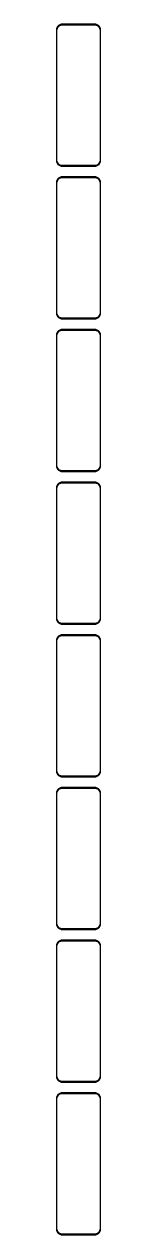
# Model space of a CAD drawing. Header units: metres. Extents: x -19 to 19, y 1875 to 3801.
# Drawn here: x -19 to 19, y 2778 to 3801 of the extents above; entities that cross this region are included whole.
import ezdxf

# ---------------------------------------------------------------- set-up
doc = ezdxf.new("R2010")
doc.units = ezdxf.units.M

msp = doc.modelspace()

# ---------------------------------------------------------------- linework, layer by layer
for p, q in [((-18.7106, 3796.63), (-18.75, 3796)), ((-18.75, 3796), (-18.75, 3686)), ((-18.5929, 3797.24), (-18.7106, 3796.63)), ((-18.3989, 3797.84), (-18.5929, 3797.24)), ((-18.1315, 3798.41), (-18.3989, 3797.84)), ((-18.25, 3795.75), (-18.2125, 3796.35)), ((-18.25, 3686.25), (-18.25, 3795.75)), ((-18.2125, 3796.35), (-18.1008, 3796.93)), ((-17.7951, 3798.94), (-18.1315, 3798.41)), ((-18.1008, 3796.93), (-17.9164, 3797.5)), ((-17.9164, 3797.5), (-17.6624, 3798.04)), ((-17.3948, 3799.42), (-17.7951, 3798.94)), ((-17.6624, 3798.04), (-17.3428, 3798.54)), ((-16.9371, 3799.85), (-17.3948, 3799.42)), ((-17.3428, 3798.54), (-16.9626, 3799)), ((-16.9626, 3799), (-16.5278, 3799.41)), ((-16.4291, 3800.22), (-16.9371, 3799.85)), ((-16.5278, 3799.41), (-16.0452, 3799.76)), ((-15.8789, 3800.52), (-16.4291, 3800.22)), ((-16.0452, 3799.76), (-15.5224, 3800.05)), ((-15.2951, 3800.76), (-15.8789, 3800.52)), ((-15.5224, 3800.05), (-14.9678, 3800.27)), ((-14.6869, 3800.91), (-15.2951, 3800.76)), ((-14.9678, 3800.27), (-14.3901, 3800.42)), ((-14.0639, 3800.99), (-14.6869, 3800.91)), ((-14.3901, 3800.42), (-13.7982, 3800.49)), ((14.0639, 3800.99), (-14.0639, 3800.99)), ((-13.7982, 3800.49), (13.7982, 3800.49)), ((13.7982, 3800.49), (14.3901, 3800.42)), ((14.6869, 3800.91), (14.0639, 3800.99)), ((14.3901, 3800.42), (14.9678, 3800.27)), ((15.2951, 3800.76), (14.6869, 3800.91)), ((14.9678, 3800.27), (15.5224, 3800.05)), ((15.8789, 3800.52), (15.2951, 3800.76)), ((15.5224, 3800.05), (16.0452, 3799.76)), ((16.4291, 3800.22), (15.8789, 3800.52)), ((16.0452, 3799.76), (16.5278, 3799.41)), ((16.9371, 3799.85), (16.4291, 3800.22)), ((16.5278, 3799.41), (16.9626, 3799)), ((17.3948, 3799.42), (16.9371, 3799.85)), ((16.9626, 3799), (17.3428, 3798.54)), ((17.3428, 3798.54), (17.6624, 3798.04)), ((17.7951, 3798.94), (17.3948, 3799.42)), ((17.6624, 3798.04), (17.9164, 3797.5)), ((18.1315, 3798.41), (17.7951, 3798.94)), ((17.9164, 3797.5), (18.1008, 3796.93)), ((18.1008, 3796.93), (18.2125, 3796.35)), ((18.3989, 3797.84), (18.1315, 3798.41)), ((18.2125, 3796.35), (18.25, 3795.75)), ((18.25, 3795.75), (18.25, 3686.25)), ((18.5929, 3797.24), (18.3989, 3797.84)), ((18.7106, 3796.63), (18.5929, 3797.24)), ((18.75, 3796), (18.7106, 3796.63)), ((18.75, 3686), (18.75, 3796)), ((-18.75, 3686), (-18.7106, 3685.37)), ((-18.7106, 3685.37), (-18.5929, 3684.76)), ((-18.5929, 3684.76), (-18.3989, 3684.16)), ((-18.3989, 3684.16), (-18.1315, 3683.59)), ((-18.2125, 3685.65), (-18.25, 3686.25)), ((-18.1008, 3685.07), (-18.2125, 3685.65)), ((-18.1315, 3683.59), (-17.7951, 3683.06)), ((-17.9164, 3684.5), (-18.1008, 3685.07)), ((-17.6624, 3683.96), (-17.9164, 3684.5)), ((-17.7951, 3683.06), (-17.3948, 3682.58)), ((-17.3428, 3683.46), (-17.6624, 3683.96)), ((-16.9626, 3683), (-17.3428, 3683.46)), ((-16.5278, 3682.59), (-16.9626, 3683)), ((16.9626, 3683), (16.5278, 3682.59)), ((17.3428, 3683.46), (16.9626, 3683)), ((17.6624, 3683.96), (17.3428, 3683.46)), ((17.3948, 3682.58), (17.7951, 3683.06)), ((17.9164, 3684.5), (17.6624, 3683.96)), ((17.7951, 3683.06), (18.1315, 3683.59)), ((18.1008, 3685.07), (17.9164, 3684.5)), ((18.2125, 3685.65), (18.1008, 3685.07)), ((18.1315, 3683.59), (18.3989, 3684.16)), ((18.25, 3686.25), (18.2125, 3685.65)), ((18.3989, 3684.16), (18.5929, 3684.76)), ((18.5929, 3684.76), (18.7106, 3685.37)), ((18.7106, 3685.37), (18.75, 3686)), ((-17.3948, 3682.58), (-16.9371, 3682.15)), ((-16.9371, 3682.15), (-16.4291, 3681.78)), ((-16.0452, 3682.24), (-16.5278, 3682.59)), ((-16.4291, 3681.78), (-15.8789, 3681.48)), ((-15.5224, 3681.95), (-16.0452, 3682.24)), ((-15.8789, 3681.48), (-15.2951, 3681.24)), ((-14.9678, 3681.73), (-15.5224, 3681.95)), ((-15.2951, 3681.24), (-14.6869, 3681.09)), ((-14.3901, 3681.58), (-14.9678, 3681.73)), ((-14.6869, 3681.09), (-14.0639, 3681.01)), ((-13.7982, 3681.51), (-14.3901, 3681.58)), ((-14.0639, 3681.01), (14.0639, 3681.01)), ((13.7982, 3681.51), (-13.7982, 3681.51)), ((14.3901, 3681.58), (13.7982, 3681.51)), ((14.0639, 3681.01), (14.6869, 3681.09)), ((14.9678, 3681.73), (14.3901, 3681.58)), ((14.6869, 3681.09), (15.2951, 3681.24)), ((15.5224, 3681.95), (14.9678, 3681.73)), ((15.2951, 3681.24), (15.8789, 3681.48)), ((16.0452, 3682.24), (15.5224, 3681.95)), ((15.8789, 3681.48), (16.4291, 3681.78)), ((16.5278, 3682.59), (16.0452, 3682.24)), ((16.4291, 3681.78), (16.9371, 3682.15)), ((16.9371, 3682.15), (17.3948, 3682.58)), ((-18.7106, 3667.63), (-18.75, 3667)), ((-18.75, 3667), (-18.75, 3557)), ((-18.5929, 3668.24), (-18.7106, 3667.63)), ((-18.3989, 3668.84), (-18.5929, 3668.24)), ((-18.1315, 3669.41), (-18.3989, 3668.84)), ((-18.25, 3666.75), (-18.2125, 3667.35)), ((-18.25, 3557.25), (-18.25, 3666.75)), ((-18.2125, 3667.35), (-18.1008, 3667.93)), ((-17.7951, 3669.94), (-18.1315, 3669.41)), ((-18.1008, 3667.93), (-17.9164, 3668.5)), ((-17.9164, 3668.5), (-17.6624, 3669.04)), ((-17.3948, 3670.42), (-17.7951, 3669.94)), ((-17.6624, 3669.04), (-17.3428, 3669.54)), ((-16.9371, 3670.85), (-17.3948, 3670.42)), ((-17.3428, 3669.54), (-16.9626, 3670)), ((-16.9626, 3670), (-16.5278, 3670.41)), ((-16.4291, 3671.22), (-16.9371, 3670.85)), ((-16.5278, 3670.41), (-16.0452, 3670.76)), ((-15.8789, 3671.52), (-16.4291, 3671.22)), ((-16.0452, 3670.76), (-15.5224, 3671.05)), ((-15.2951, 3671.76), (-15.8789, 3671.52)), ((-15.5224, 3671.05), (-14.9678, 3671.27)), ((-14.6869, 3671.91), (-15.2951, 3671.76)), ((-14.9678, 3671.27), (-14.3901, 3671.42)), ((-14.0639, 3671.99), (-14.6869, 3671.91)), ((-14.3901, 3671.42), (-13.7982, 3671.49)), ((14.0639, 3671.99), (-14.0639, 3671.99)), ((-13.7982, 3671.49), (13.7982, 3671.49)), ((13.7982, 3671.49), (14.3901, 3671.42)), ((14.6869, 3671.91), (14.0639, 3671.99)), ((14.3901, 3671.42), (14.9678, 3671.27)), ((15.2951, 3671.76), (14.6869, 3671.91)), ((14.9678, 3671.27), (15.5224, 3671.05)), ((15.8789, 3671.52), (15.2951, 3671.76)), ((15.5224, 3671.05), (16.0452, 3670.76)), ((16.4291, 3671.22), (15.8789, 3671.52)), ((16.0452, 3670.76), (16.5278, 3670.41)), ((16.9371, 3670.85), (16.4291, 3671.22)), ((16.5278, 3670.41), (16.9626, 3670)), ((17.3948, 3670.42), (16.9371, 3670.85)), ((16.9626, 3670), (17.3428, 3669.54)), ((17.3428, 3669.54), (17.6624, 3669.04)), ((17.7951, 3669.94), (17.3948, 3670.42)), ((17.6624, 3669.04), (17.9164, 3668.5)), ((18.1315, 3669.41), (17.7951, 3669.94)), ((17.9164, 3668.5), (18.1008, 3667.93)), ((18.1008, 3667.93), (18.2125, 3667.35)), ((18.3989, 3668.84), (18.1315, 3669.41)), ((18.2125, 3667.35), (18.25, 3666.75)), ((18.25, 3666.75), (18.25, 3557.25)), ((18.5929, 3668.24), (18.3989, 3668.84)), ((18.7106, 3667.63), (18.5929, 3668.24)), ((18.75, 3667), (18.7106, 3667.63)), ((18.75, 3557), (18.75, 3667)), ((-18.75, 3557), (-18.7106, 3556.37)), ((-18.7106, 3556.37), (-18.5929, 3555.76)), ((-18.5929, 3555.76), (-18.3989, 3555.16)), ((-18.3989, 3555.16), (-18.1315, 3554.59)), ((-18.2125, 3556.65), (-18.25, 3557.25)), ((-18.1008, 3556.07), (-18.2125, 3556.65)), ((-18.1315, 3554.59), (-17.7951, 3554.06)), ((-17.9164, 3555.5), (-18.1008, 3556.07)), ((-17.6624, 3554.96), (-17.9164, 3555.5)), ((-17.7951, 3554.06), (-17.3948, 3553.58)), ((-17.3428, 3554.46), (-17.6624, 3554.96)), ((-17.3948, 3553.58), (-16.9371, 3553.15)), ((-16.9626, 3554), (-17.3428, 3554.46)), ((-16.5278, 3553.59), (-16.9626, 3554)), ((-16.9371, 3553.15), (-16.4291, 3552.78)), ((-16.0452, 3553.24), (-16.5278, 3553.59)), ((-16.4291, 3552.78), (-15.8789, 3552.48)), ((-15.5224, 3552.95), (-16.0452, 3553.24)), ((-15.8789, 3552.48), (-15.2951, 3552.24)), ((-14.9678, 3552.73), (-15.5224, 3552.95)), ((-15.2951, 3552.24), (-14.6869, 3552.09)), ((-14.3901, 3552.58), (-14.9678, 3552.73)), ((-14.6869, 3552.09), (-14.0639, 3552.01)), ((-13.7982, 3552.51), (-14.3901, 3552.58)), ((-14.0639, 3552.01), (14.0639, 3552.01)), ((13.7982, 3552.51), (-13.7982, 3552.51)), ((14.3901, 3552.58), (13.7982, 3552.51)), ((14.0639, 3552.01), (14.6869, 3552.09)), ((14.9678, 3552.73), (14.3901, 3552.58)), ((14.6869, 3552.09), (15.2951, 3552.24)), ((15.5224, 3552.95), (14.9678, 3552.73)), ((15.2951, 3552.24), (15.8789, 3552.48)), ((16.0452, 3553.24), (15.5224, 3552.95)), ((15.8789, 3552.48), (16.4291, 3552.78)), ((16.5278, 3553.59), (16.0452, 3553.24)), ((16.4291, 3552.78), (16.9371, 3553.15)), ((16.9626, 3554), (16.5278, 3553.59)), ((16.9371, 3553.15), (17.3948, 3553.58)), ((17.3428, 3554.46), (16.9626, 3554)), ((17.6624, 3554.96), (17.3428, 3554.46)), ((17.3948, 3553.58), (17.7951, 3554.06)), ((17.9164, 3555.5), (17.6624, 3554.96)), ((17.7951, 3554.06), (18.1315, 3554.59)), ((18.1008, 3556.07), (17.9164, 3555.5)), ((18.2125, 3556.65), (18.1008, 3556.07)), ((18.1315, 3554.59), (18.3989, 3555.16)), ((18.25, 3557.25), (18.2125, 3556.65)), ((18.3989, 3555.16), (18.5929, 3555.76)), ((18.5929, 3555.76), (18.7106, 3556.37)), ((18.7106, 3556.37), (18.75, 3557)), ((-18.3989, 3539.84), (-18.5929, 3539.24)), ((-18.1315, 3540.41), (-18.3989, 3539.84)), ((-17.7951, 3540.94), (-18.1315, 3540.41)), ((-17.9164, 3539.5), (-17.6624, 3540.04)), ((-17.3948, 3541.42), (-17.7951, 3540.94)), ((-17.6624, 3540.04), (-17.3428, 3540.54)), ((-16.9371, 3541.85), (-17.3948, 3541.42)), ((-17.3428, 3540.54), (-16.9626, 3541)), ((-16.9626, 3541), (-16.5278, 3541.41)), ((-16.4291, 3542.22), (-16.9371, 3541.85)), ((-16.5278, 3541.41), (-16.0452, 3541.76)), ((-15.8789, 3542.52), (-16.4291, 3542.22)), ((-16.0452, 3541.76), (-15.5224, 3542.05)), ((-15.2951, 3542.76), (-15.8789, 3542.52)), ((-15.5224, 3542.05), (-14.9678, 3542.27)), ((-14.6869, 3542.91), (-15.2951, 3542.76)), ((-14.9678, 3542.27), (-14.3901, 3542.42)), ((-14.0639, 3542.99), (-14.6869, 3542.91)), ((-14.3901, 3542.42), (-13.7982, 3542.49)), ((14.0639, 3542.99), (-14.0639, 3542.99)), ((-13.7982, 3542.49), (13.7982, 3542.49)), ((13.7982, 3542.49), (14.3901, 3542.42)), ((14.6869, 3542.91), (14.0639, 3542.99)), ((14.3901, 3542.42), (14.9678, 3542.27)), ((15.2951, 3542.76), (14.6869, 3542.91)), ((14.9678, 3542.27), (15.5224, 3542.05)), ((15.8789, 3542.52), (15.2951, 3542.76)), ((15.5224, 3542.05), (16.0452, 3541.76)), ((16.4291, 3542.22), (15.8789, 3542.52)), ((16.0452, 3541.76), (16.5278, 3541.41)), ((16.9371, 3541.85), (16.4291, 3542.22)), ((16.5278, 3541.41), (16.9626, 3541)), ((17.3948, 3541.42), (16.9371, 3541.85)), ((16.9626, 3541), (17.3428, 3540.54)), ((17.3428, 3540.54), (17.6624, 3540.04)), ((17.7951, 3540.94), (17.3948, 3541.42)), ((17.6624, 3540.04), (17.9164, 3539.5)), ((18.1315, 3540.41), (17.7951, 3540.94)), ((18.3989, 3539.84), (18.1315, 3540.41)), ((18.5929, 3539.24), (18.3989, 3539.84)), ((-18.7106, 3538.63), (-18.75, 3538)), ((-18.75, 3538), (-18.75, 3428)), ((-18.5929, 3539.24), (-18.7106, 3538.63)), ((-18.25, 3537.75), (-18.2125, 3538.35)), ((-18.25, 3428.25), (-18.25, 3537.75)), ((-18.2125, 3538.35), (-18.1008, 3538.93)), ((-18.1008, 3538.93), (-17.9164, 3539.5)), ((17.9164, 3539.5), (18.1008, 3538.93)), ((18.1008, 3538.93), (18.2125, 3538.35)), ((18.2125, 3538.35), (18.25, 3537.75)), ((18.25, 3537.75), (18.25, 3428.25)), ((18.7106, 3538.63), (18.5929, 3539.24)), ((18.75, 3538), (18.7106, 3538.63)), ((18.75, 3428), (18.75, 3538)), ((-18.75, 3428), (-18.7106, 3427.37)), ((-18.7106, 3427.37), (-18.5929, 3426.76)), ((-18.2125, 3427.65), (-18.25, 3428.25)), ((-18.1008, 3427.07), (-18.2125, 3427.65)), ((-17.9164, 3426.5), (-18.1008, 3427.07)), ((18.1008, 3427.07), (17.9164, 3426.5)), ((18.2125, 3427.65), (18.1008, 3427.07)), ((18.25, 3428.25), (18.2125, 3427.65)), ((18.5929, 3426.76), (18.7106, 3427.37)), ((18.7106, 3427.37), (18.75, 3428)), ((-18.5929, 3426.76), (-18.3989, 3426.16)), ((-18.3989, 3426.16), (-18.1315, 3425.59)), ((-18.1315, 3425.59), (-17.7951, 3425.06)), ((-17.6624, 3425.96), (-17.9164, 3426.5)), ((-17.7951, 3425.06), (-17.3948, 3424.58)), ((-17.3428, 3425.46), (-17.6624, 3425.96)), ((-17.3948, 3424.58), (-16.9371, 3424.15)), ((-16.9626, 3425), (-17.3428, 3425.46)), ((-16.5278, 3424.59), (-16.9626, 3425)), ((-16.9371, 3424.15), (-16.4291, 3423.78)), ((-16.0452, 3424.24), (-16.5278, 3424.59)), ((-16.4291, 3423.78), (-15.8789, 3423.48)), ((-15.5224, 3423.95), (-16.0452, 3424.24)), ((-15.8789, 3423.48), (-15.2951, 3423.24)), ((-14.9678, 3423.73), (-15.5224, 3423.95)), ((-15.2951, 3423.24), (-14.6869, 3423.09)), ((-14.3901, 3423.58), (-14.9678, 3423.73)), ((-14.6869, 3423.09), (-14.0639, 3423.01)), ((-13.7982, 3423.51), (-14.3901, 3423.58)), ((-14.0639, 3423.01), (14.0639, 3423.01)), ((13.7982, 3423.51), (-13.7982, 3423.51)), ((14.3901, 3423.58), (13.7982, 3423.51)), ((14.0639, 3423.01), (14.6869, 3423.09)), ((14.9678, 3423.73), (14.3901, 3423.58)), ((14.6869, 3423.09), (15.2951, 3423.24)), ((15.5224, 3423.95), (14.9678, 3423.73)), ((15.2951, 3423.24), (15.8789, 3423.48)), ((16.0452, 3424.24), (15.5224, 3423.95)), ((15.8789, 3423.48), (16.4291, 3423.78)), ((16.5278, 3424.59), (16.0452, 3424.24)), ((16.4291, 3423.78), (16.9371, 3424.15)), ((16.9626, 3425), (16.5278, 3424.59)), ((16.9371, 3424.15), (17.3948, 3424.58)), ((17.3428, 3425.46), (16.9626, 3425)), ((17.6624, 3425.96), (17.3428, 3425.46)), ((17.3948, 3424.58), (17.7951, 3425.06)), ((17.9164, 3426.5), (17.6624, 3425.96)), ((17.7951, 3425.06), (18.1315, 3425.59)), ((18.1315, 3425.59), (18.3989, 3426.16)), ((18.3989, 3426.16), (18.5929, 3426.76)), ((-18.7106, 3409.63), (-18.75, 3409)), ((-18.75, 3409), (-18.75, 3299)), ((-18.5929, 3410.24), (-18.7106, 3409.63)), ((-18.3989, 3410.84), (-18.5929, 3410.24)), ((-18.1315, 3411.41), (-18.3989, 3410.84)), ((-18.25, 3408.75), (-18.2125, 3409.35)), ((-18.25, 3299.25), (-18.25, 3408.75)), ((-18.2125, 3409.35), (-18.1008, 3409.93)), ((-17.7951, 3411.94), (-18.1315, 3411.41)), ((-18.1008, 3409.93), (-17.9164, 3410.5)), ((-17.9164, 3410.5), (-17.6624, 3411.04)), ((-17.3948, 3412.42), (-17.7951, 3411.94)), ((-17.6624, 3411.04), (-17.3428, 3411.54)), ((-16.9371, 3412.85), (-17.3948, 3412.42)), ((-17.3428, 3411.54), (-16.9626, 3412)), ((-16.9626, 3412), (-16.5278, 3412.41)), ((-16.4291, 3413.22), (-16.9371, 3412.85)), ((-16.5278, 3412.41), (-16.0452, 3412.76)), ((-15.8789, 3413.52), (-16.4291, 3413.22)), ((-16.0452, 3412.76), (-15.5224, 3413.05)), ((-15.2951, 3413.76), (-15.8789, 3413.52)), ((-15.5224, 3413.05), (-14.9678, 3413.27)), ((-14.6869, 3413.91), (-15.2951, 3413.76)), ((-14.9678, 3413.27), (-14.3901, 3413.42)), ((-14.0639, 3413.99), (-14.6869, 3413.91)), ((-14.3901, 3413.42), (-13.7982, 3413.49)), ((14.0639, 3413.99), (-14.0639, 3413.99)), ((-13.7982, 3413.49), (13.7982, 3413.49)), ((13.7982, 3413.49), (14.3901, 3413.42)), ((14.6869, 3413.91), (14.0639, 3413.99)), ((14.3901, 3413.42), (14.9678, 3413.27)), ((15.2951, 3413.76), (14.6869, 3413.91)), ((14.9678, 3413.27), (15.5224, 3413.05)), ((15.8789, 3413.52), (15.2951, 3413.76)), ((15.5224, 3413.05), (16.0452, 3412.76)), ((16.4291, 3413.22), (15.8789, 3413.52)), ((16.0452, 3412.76), (16.5278, 3412.41)), ((16.9371, 3412.85), (16.4291, 3413.22)), ((16.5278, 3412.41), (16.9626, 3412)), ((17.3948, 3412.42), (16.9371, 3412.85)), ((16.9626, 3412), (17.3428, 3411.54)), ((17.3428, 3411.54), (17.6624, 3411.04)), ((17.7951, 3411.94), (17.3948, 3412.42)), ((17.6624, 3411.04), (17.9164, 3410.5)), ((18.1315, 3411.41), (17.7951, 3411.94)), ((17.9164, 3410.5), (18.1008, 3409.93)), ((18.1008, 3409.93), (18.2125, 3409.35)), ((18.3989, 3410.84), (18.1315, 3411.41)), ((18.2125, 3409.35), (18.25, 3408.75)), ((18.25, 3408.75), (18.25, 3299.25)), ((18.5929, 3410.24), (18.3989, 3410.84)), ((18.7106, 3409.63), (18.5929, 3410.24)), ((18.75, 3409), (18.7106, 3409.63)), ((18.75, 3299), (18.75, 3409)), ((-18.75, 3299), (-18.7106, 3298.37)), ((-18.7106, 3298.37), (-18.5929, 3297.76)), ((-18.5929, 3297.76), (-18.3989, 3297.16)), ((-18.3989, 3297.16), (-18.1315, 3296.59)), ((-18.2125, 3298.65), (-18.25, 3299.25)), ((-18.1008, 3298.07), (-18.2125, 3298.65)), ((-18.1315, 3296.59), (-17.7951, 3296.06)), ((-17.9164, 3297.5), (-18.1008, 3298.07)), ((-17.6624, 3296.96), (-17.9164, 3297.5)), ((-17.7951, 3296.06), (-17.3948, 3295.58)), ((-17.3428, 3296.46), (-17.6624, 3296.96)), ((-17.3948, 3295.58), (-16.9371, 3295.15)), ((-16.9626, 3296), (-17.3428, 3296.46)), ((-16.5278, 3295.59), (-16.9626, 3296)), ((-16.9371, 3295.15), (-16.4291, 3294.78)), ((-16.0452, 3295.24), (-16.5278, 3295.59)), ((-16.4291, 3294.78), (-15.8789, 3294.48)), ((-15.5224, 3294.95), (-16.0452, 3295.24)), ((-15.8789, 3294.48), (-15.2951, 3294.24)), ((-14.9678, 3294.73), (-15.5224, 3294.95)), ((-15.2951, 3294.24), (-14.6869, 3294.09)), ((-14.3901, 3294.58), (-14.9678, 3294.73)), ((-14.6869, 3294.09), (-14.0639, 3294.01)), ((-13.7982, 3294.51), (-14.3901, 3294.58)), ((-14.0639, 3294.01), (14.0639, 3294.01)), ((13.7982, 3294.51), (-13.7982, 3294.51)), ((14.3901, 3294.58), (13.7982, 3294.51)), ((14.0639, 3294.01), (14.6869, 3294.09)), ((14.9678, 3294.73), (14.3901, 3294.58)), ((14.6869, 3294.09), (15.2951, 3294.24)), ((15.5224, 3294.95), (14.9678, 3294.73)), ((15.2951, 3294.24), (15.8789, 3294.48)), ((16.0452, 3295.24), (15.5224, 3294.95)), ((15.8789, 3294.48), (16.4291, 3294.78)), ((16.5278, 3295.59), (16.0452, 3295.24)), ((16.4291, 3294.78), (16.9371, 3295.15)), ((16.9626, 3296), (16.5278, 3295.59)), ((16.9371, 3295.15), (17.3948, 3295.58)), ((17.3428, 3296.46), (16.9626, 3296)), ((17.6624, 3296.96), (17.3428, 3296.46)), ((17.3948, 3295.58), (17.7951, 3296.06)), ((17.9164, 3297.5), (17.6624, 3296.96)), ((17.7951, 3296.06), (18.1315, 3296.59)), ((18.1008, 3298.07), (17.9164, 3297.5)), ((18.2125, 3298.65), (18.1008, 3298.07)), ((18.1315, 3296.59), (18.3989, 3297.16)), ((18.25, 3299.25), (18.2125, 3298.65)), ((18.3989, 3297.16), (18.5929, 3297.76)), ((18.5929, 3297.76), (18.7106, 3298.37)), ((18.7106, 3298.37), (18.75, 3299)), ((-16.9371, 3283.85), (-17.3948, 3283.42)), ((-16.4291, 3284.22), (-16.9371, 3283.85)), ((-15.8789, 3284.52), (-16.4291, 3284.22)), ((-16.0452, 3283.76), (-15.5224, 3284.05)), ((-15.2951, 3284.76), (-15.8789, 3284.52)), ((-15.5224, 3284.05), (-14.9678, 3284.27)), ((-14.6869, 3284.91), (-15.2951, 3284.76)), ((-14.9678, 3284.27), (-14.3901, 3284.42)), ((-14.0639, 3284.99), (-14.6869, 3284.91)), ((-14.3901, 3284.42), (-13.7982, 3284.49)), ((14.0639, 3284.99), (-14.0639, 3284.99)), ((-13.7982, 3284.49), (13.7982, 3284.49)), ((13.7982, 3284.49), (14.3901, 3284.42)), ((14.6869, 3284.91), (14.0639, 3284.99)), ((14.3901, 3284.42), (14.9678, 3284.27)), ((15.2951, 3284.76), (14.6869, 3284.91)), ((14.9678, 3284.27), (15.5224, 3284.05)), ((15.8789, 3284.52), (15.2951, 3284.76)), ((15.5224, 3284.05), (16.0452, 3283.76)), ((16.4291, 3284.22), (15.8789, 3284.52)), ((16.9371, 3283.85), (16.4291, 3284.22)), ((17.3948, 3283.42), (16.9371, 3283.85)), ((-18.7106, 3280.63), (-18.75, 3280)), ((-18.75, 3280), (-18.75, 3170)), ((-18.5929, 3281.24), (-18.7106, 3280.63)), ((-18.3989, 3281.84), (-18.5929, 3281.24)), ((-18.1315, 3282.41), (-18.3989, 3281.84)), ((-18.25, 3279.75), (-18.2125, 3280.35)), ((-18.25, 3170.25), (-18.25, 3279.75)), ((-18.2125, 3280.35), (-18.1008, 3280.93)), ((-17.7951, 3282.94), (-18.1315, 3282.41)), ((-18.1008, 3280.93), (-17.9164, 3281.5)), ((-17.9164, 3281.5), (-17.6624, 3282.04)), ((-17.3948, 3283.42), (-17.7951, 3282.94)), ((-17.6624, 3282.04), (-17.3428, 3282.54)), ((-17.3428, 3282.54), (-16.9626, 3283)), ((-16.9626, 3283), (-16.5278, 3283.41)), ((-16.5278, 3283.41), (-16.0452, 3283.76)), ((16.0452, 3283.76), (16.5278, 3283.41)), ((16.5278, 3283.41), (16.9626, 3283)), ((16.9626, 3283), (17.3428, 3282.54)), ((17.3428, 3282.54), (17.6624, 3282.04)), ((17.7951, 3282.94), (17.3948, 3283.42)), ((17.6624, 3282.04), (17.9164, 3281.5)), ((18.1315, 3282.41), (17.7951, 3282.94)), ((17.9164, 3281.5), (18.1008, 3280.93)), ((18.1008, 3280.93), (18.2125, 3280.35)), ((18.3989, 3281.84), (18.1315, 3282.41)), ((18.2125, 3280.35), (18.25, 3279.75)), ((18.25, 3279.75), (18.25, 3170.25)), ((18.5929, 3281.24), (18.3989, 3281.84)), ((18.7106, 3280.63), (18.5929, 3281.24)), ((18.75, 3280), (18.7106, 3280.63)), ((18.75, 3170), (18.75, 3280)), ((-18.75, 3170), (-18.7106, 3169.37)), ((-18.7106, 3169.37), (-18.5929, 3168.76)), ((-18.5929, 3168.76), (-18.3989, 3168.16)), ((-18.3989, 3168.16), (-18.1315, 3167.59)), ((-18.2125, 3169.65), (-18.25, 3170.25)), ((-18.1008, 3169.07), (-18.2125, 3169.65)), ((-18.1315, 3167.59), (-17.7951, 3167.06)), ((-17.9164, 3168.5), (-18.1008, 3169.07)), ((-17.6624, 3167.96), (-17.9164, 3168.5)), ((-17.7951, 3167.06), (-17.3948, 3166.58)), ((-17.3428, 3167.46), (-17.6624, 3167.96)), ((-17.3948, 3166.58), (-16.9371, 3166.15)), ((-16.9626, 3167), (-17.3428, 3167.46)), ((-16.5278, 3166.59), (-16.9626, 3167)), ((-16.9371, 3166.15), (-16.4291, 3165.78)), ((-16.0452, 3166.24), (-16.5278, 3166.59)), ((-16.4291, 3165.78), (-15.8789, 3165.48)), ((-15.5224, 3165.95), (-16.0452, 3166.24)), ((-15.8789, 3165.48), (-15.2951, 3165.24)), ((-14.9678, 3165.73), (-15.5224, 3165.95)), ((-15.2951, 3165.24), (-14.6869, 3165.09)), ((-14.3901, 3165.58), (-14.9678, 3165.73)), ((-14.6869, 3165.09), (-14.0639, 3165.01)), ((-13.7982, 3165.51), (-14.3901, 3165.58)), ((-14.0639, 3165.01), (14.0639, 3165.01)), ((13.7982, 3165.51), (-13.7982, 3165.51)), ((14.3901, 3165.58), (13.7982, 3165.51)), ((14.0639, 3165.01), (14.6869, 3165.09)), ((14.9678, 3165.73), (14.3901, 3165.58)), ((14.6869, 3165.09), (15.2951, 3165.24)), ((15.5224, 3165.95), (14.9678, 3165.73)), ((15.2951, 3165.24), (15.8789, 3165.48)), ((16.0452, 3166.24), (15.5224, 3165.95)), ((15.8789, 3165.48), (16.4291, 3165.78)), ((16.5278, 3166.59), (16.0452, 3166.24)), ((16.4291, 3165.78), (16.9371, 3166.15)), ((16.9626, 3167), (16.5278, 3166.59)), ((16.9371, 3166.15), (17.3948, 3166.58)), ((17.3428, 3167.46), (16.9626, 3167)), ((17.6624, 3167.96), (17.3428, 3167.46)), ((17.3948, 3166.58), (17.7951, 3167.06)), ((17.9164, 3168.5), (17.6624, 3167.96)), ((17.7951, 3167.06), (18.1315, 3167.59)), ((18.1008, 3169.07), (17.9164, 3168.5)), ((18.2125, 3169.65), (18.1008, 3169.07)), ((18.1315, 3167.59), (18.3989, 3168.16)), ((18.25, 3170.25), (18.2125, 3169.65)), ((18.3989, 3168.16), (18.5929, 3168.76)), ((18.5929, 3168.76), (18.7106, 3169.37)), ((18.7106, 3169.37), (18.75, 3170)), ((-18.7106, 3151.63), (-18.75, 3151)), ((-18.75, 3151), (-18.75, 3041)), ((-18.5929, 3152.24), (-18.7106, 3151.63)), ((-18.3989, 3152.84), (-18.5929, 3152.24)), ((-18.1315, 3153.41), (-18.3989, 3152.84)), ((-18.25, 3150.75), (-18.2125, 3151.35)), ((-18.2125, 3151.35), (-18.1008, 3151.93)), ((-17.7951, 3153.94), (-18.1315, 3153.41)), ((-18.1008, 3151.93), (-17.9164, 3152.5)), ((-17.9164, 3152.5), (-17.6624, 3153.04)), ((-17.3948, 3154.42), (-17.7951, 3153.94)), ((-17.6624, 3153.04), (-17.3428, 3153.54)), ((-16.9371, 3154.85), (-17.3948, 3154.42)), ((-17.3428, 3153.54), (-16.9626, 3154)), ((-16.9626, 3154), (-16.5278, 3154.41)), ((-16.4291, 3155.22), (-16.9371, 3154.85)), ((-16.5278, 3154.41), (-16.0452, 3154.76)), ((-15.8789, 3155.52), (-16.4291, 3155.22)), ((-16.0452, 3154.76), (-15.5224, 3155.05)), ((-15.2951, 3155.76), (-15.8789, 3155.52)), ((-15.5224, 3155.05), (-14.9678, 3155.27)), ((-14.6869, 3155.91), (-15.2951, 3155.76)), ((-14.9678, 3155.27), (-14.3901, 3155.42)), ((-14.0639, 3155.99), (-14.6869, 3155.91)), ((-14.3901, 3155.42), (-13.7982, 3155.49)), ((14.0639, 3155.99), (-14.0639, 3155.99)), ((-13.7982, 3155.49), (13.7982, 3155.49)), ((13.7982, 3155.49), (14.3901, 3155.42)), ((14.6869, 3155.91), (14.0639, 3155.99)), ((14.3901, 3155.42), (14.9678, 3155.27)), ((15.2951, 3155.76), (14.6869, 3155.91)), ((14.9678, 3155.27), (15.5224, 3155.05)), ((15.8789, 3155.52), (15.2951, 3155.76)), ((15.5224, 3155.05), (16.0452, 3154.76)), ((16.4291, 3155.22), (15.8789, 3155.52)), ((16.0452, 3154.76), (16.5278, 3154.41)), ((16.9371, 3154.85), (16.4291, 3155.22)), ((16.5278, 3154.41), (16.9626, 3154)), ((17.3948, 3154.42), (16.9371, 3154.85)), ((16.9626, 3154), (17.3428, 3153.54)), ((17.3428, 3153.54), (17.6624, 3153.04)), ((17.7951, 3153.94), (17.3948, 3154.42)), ((17.6624, 3153.04), (17.9164, 3152.5)), ((18.1315, 3153.41), (17.7951, 3153.94)), ((17.9164, 3152.5), (18.1008, 3151.93)), ((18.1008, 3151.93), (18.2125, 3151.35)), ((18.3989, 3152.84), (18.1315, 3153.41)), ((18.2125, 3151.35), (18.25, 3150.75)), ((18.5929, 3152.24), (18.3989, 3152.84)), ((18.7106, 3151.63), (18.5929, 3152.24)), ((18.75, 3151), (18.7106, 3151.63)), ((18.75, 3041), (18.75, 3151)), ((-18.25, 3041.25), (-18.25, 3150.75)), ((18.25, 3150.75), (18.25, 3041.25)), ((-18.75, 3041), (-18.7106, 3040.37)), ((-18.7106, 3040.37), (-18.5929, 3039.76)), ((-18.5929, 3039.76), (-18.3989, 3039.16)), ((-18.3989, 3039.16), (-18.1315, 3038.59)), ((-18.2125, 3040.65), (-18.25, 3041.25)), ((-18.1008, 3040.07), (-18.2125, 3040.65)), ((-18.1315, 3038.59), (-17.7951, 3038.06)), ((-17.9164, 3039.5), (-18.1008, 3040.07)), ((-17.6624, 3038.96), (-17.9164, 3039.5)), ((-17.3428, 3038.46), (-17.6624, 3038.96)), ((-16.9626, 3038), (-17.3428, 3038.46)), ((17.3428, 3038.46), (16.9626, 3038)), ((17.6624, 3038.96), (17.3428, 3038.46)), ((17.9164, 3039.5), (17.6624, 3038.96)), ((17.7951, 3038.06), (18.1315, 3038.59)), ((18.1008, 3040.07), (17.9164, 3039.5)), ((18.2125, 3040.65), (18.1008, 3040.07)), ((18.1315, 3038.59), (18.3989, 3039.16)), ((18.25, 3041.25), (18.2125, 3040.65)), ((18.3989, 3039.16), (18.5929, 3039.76)), ((18.5929, 3039.76), (18.7106, 3040.37)), ((18.7106, 3040.37), (18.75, 3041)), ((-17.7951, 3038.06), (-17.3948, 3037.58)), ((-17.3948, 3037.58), (-16.9371, 3037.15)), ((-16.5278, 3037.59), (-16.9626, 3038)), ((-16.9371, 3037.15), (-16.4291, 3036.78)), ((-16.0452, 3037.24), (-16.5278, 3037.59)), ((-16.4291, 3036.78), (-15.8789, 3036.48)), ((-15.5224, 3036.95), (-16.0452, 3037.24)), ((-15.8789, 3036.48), (-15.2951, 3036.24)), ((-14.9678, 3036.73), (-15.5224, 3036.95)), ((-15.2951, 3036.24), (-14.6869, 3036.09)), ((-14.3901, 3036.58), (-14.9678, 3036.73)), ((-14.6869, 3036.09), (-14.0639, 3036.01)), ((-13.7982, 3036.51), (-14.3901, 3036.58)), ((-14.0639, 3036.01), (14.0639, 3036.01)), ((13.7982, 3036.51), (-13.7982, 3036.51)), ((14.3901, 3036.58), (13.7982, 3036.51)), ((14.0639, 3036.01), (14.6869, 3036.09)), ((14.9678, 3036.73), (14.3901, 3036.58)), ((14.6869, 3036.09), (15.2951, 3036.24)), ((15.5224, 3036.95), (14.9678, 3036.73)), ((15.2951, 3036.24), (15.8789, 3036.48)), ((16.0452, 3037.24), (15.5224, 3036.95)), ((15.8789, 3036.48), (16.4291, 3036.78)), ((16.5278, 3037.59), (16.0452, 3037.24)), ((16.4291, 3036.78), (16.9371, 3037.15)), ((16.9626, 3038), (16.5278, 3037.59)), ((16.9371, 3037.15), (17.3948, 3037.58)), ((17.3948, 3037.58), (17.7951, 3038.06)), ((-18.7106, 3022.63), (-18.75, 3022)), ((-18.75, 3022), (-18.75, 2912)), ((-18.5929, 3023.24), (-18.7106, 3022.63)), ((-18.3989, 3023.84), (-18.5929, 3023.24)), ((-18.1315, 3024.41), (-18.3989, 3023.84)), ((-18.25, 3021.75), (-18.2125, 3022.35)), ((-18.25, 2912.25), (-18.25, 3021.75)), ((-18.2125, 3022.35), (-18.1008, 3022.93)), ((-17.7951, 3024.94), (-18.1315, 3024.41)), ((-18.1008, 3022.93), (-17.9164, 3023.5)), ((-17.9164, 3023.5), (-17.6624, 3024.04)), ((-17.3948, 3025.42), (-17.7951, 3024.94)), ((-17.6624, 3024.04), (-17.3428, 3024.54)), ((-16.9371, 3025.85), (-17.3948, 3025.42)), ((-17.3428, 3024.54), (-16.9626, 3025)), ((-16.9626, 3025), (-16.5278, 3025.41)), ((-16.4291, 3026.22), (-16.9371, 3025.85)), ((-16.5278, 3025.41), (-16.0452, 3025.76)), ((-15.8789, 3026.52), (-16.4291, 3026.22)), ((-16.0452, 3025.76), (-15.5224, 3026.05)), ((-15.2951, 3026.76), (-15.8789, 3026.52)), ((-15.5224, 3026.05), (-14.9678, 3026.27)), ((-14.6869, 3026.91), (-15.2951, 3026.76)), ((-14.9678, 3026.27), (-14.3901, 3026.42)), ((-14.0639, 3026.99), (-14.6869, 3026.91)), ((-14.3901, 3026.42), (-13.7982, 3026.49)), ((14.0639, 3026.99), (-14.0639, 3026.99)), ((-13.7982, 3026.49), (13.7982, 3026.49)), ((13.7982, 3026.49), (14.3901, 3026.42)), ((14.6869, 3026.91), (14.0639, 3026.99)), ((14.3901, 3026.42), (14.9678, 3026.27)), ((15.2951, 3026.76), (14.6869, 3026.91)), ((14.9678, 3026.27), (15.5224, 3026.05)), ((15.8789, 3026.52), (15.2951, 3026.76)), ((15.5224, 3026.05), (16.0452, 3025.76)), ((16.4291, 3026.22), (15.8789, 3026.52)), ((16.0452, 3025.76), (16.5278, 3025.41)), ((16.9371, 3025.85), (16.4291, 3026.22)), ((16.5278, 3025.41), (16.9626, 3025)), ((17.3948, 3025.42), (16.9371, 3025.85)), ((16.9626, 3025), (17.3428, 3024.54)), ((17.3428, 3024.54), (17.6624, 3024.04)), ((17.7951, 3024.94), (17.3948, 3025.42)), ((17.6624, 3024.04), (17.9164, 3023.5)), ((18.1315, 3024.41), (17.7951, 3024.94)), ((17.9164, 3023.5), (18.1008, 3022.93)), ((18.1008, 3022.93), (18.2125, 3022.35)), ((18.3989, 3023.84), (18.1315, 3024.41)), ((18.2125, 3022.35), (18.25, 3021.75)), ((18.25, 3021.75), (18.25, 2912.25)), ((18.5929, 3023.24), (18.3989, 3023.84)), ((18.7106, 3022.63), (18.5929, 3023.24)), ((18.75, 3022), (18.7106, 3022.63)), ((18.75, 2912), (18.75, 3022)), ((-18.75, 2912), (-18.7106, 2911.37)), ((-18.7106, 2911.37), (-18.5929, 2910.76)), ((-18.5929, 2910.76), (-18.3989, 2910.16)), ((-18.3989, 2910.16), (-18.1315, 2909.59)), ((-18.2125, 2911.65), (-18.25, 2912.25)), ((-18.1008, 2911.07), (-18.2125, 2911.65)), ((-18.1315, 2909.59), (-17.7951, 2909.06)), ((-17.9164, 2910.5), (-18.1008, 2911.07)), ((-17.6624, 2909.96), (-17.9164, 2910.5)), ((-17.7951, 2909.06), (-17.3948, 2908.58)), ((-17.3428, 2909.46), (-17.6624, 2909.96)), ((-17.3948, 2908.58), (-16.9371, 2908.15)), ((-16.9626, 2909), (-17.3428, 2909.46)), ((-16.5278, 2908.59), (-16.9626, 2909)), ((-16.9371, 2908.15), (-16.4291, 2907.78)), ((-16.0452, 2908.24), (-16.5278, 2908.59)), ((-16.4291, 2907.78), (-15.8789, 2907.48)), ((-15.5224, 2907.95), (-16.0452, 2908.24)), ((-15.8789, 2907.48), (-15.2951, 2907.24)), ((-14.9678, 2907.73), (-15.5224, 2907.95)), ((-15.2951, 2907.24), (-14.6869, 2907.09)), ((-14.3901, 2907.58), (-14.9678, 2907.73)), ((-14.6869, 2907.09), (-14.0639, 2907.01)), ((-13.7982, 2907.51), (-14.3901, 2907.58)), ((-14.0639, 2907.01), (14.0639, 2907.01)), ((13.7982, 2907.51), (-13.7982, 2907.51)), ((14.3901, 2907.58), (13.7982, 2907.51)), ((14.0639, 2907.01), (14.6869, 2907.09)), ((14.9678, 2907.73), (14.3901, 2907.58)), ((14.6869, 2907.09), (15.2951, 2907.24)), ((15.5224, 2907.95), (14.9678, 2907.73)), ((15.2951, 2907.24), (15.8789, 2907.48)), ((16.0452, 2908.24), (15.5224, 2907.95)), ((15.8789, 2907.48), (16.4291, 2907.78)), ((16.5278, 2908.59), (16.0452, 2908.24)), ((16.4291, 2907.78), (16.9371, 2908.15)), ((16.9626, 2909), (16.5278, 2908.59)), ((16.9371, 2908.15), (17.3948, 2908.58)), ((17.3428, 2909.46), (16.9626, 2909)), ((17.6624, 2909.96), (17.3428, 2909.46)), ((17.3948, 2908.58), (17.7951, 2909.06)), ((17.9164, 2910.5), (17.6624, 2909.96)), ((17.7951, 2909.06), (18.1315, 2909.59)), ((18.1008, 2911.07), (17.9164, 2910.5)), ((18.2125, 2911.65), (18.1008, 2911.07)), ((18.1315, 2909.59), (18.3989, 2910.16)), ((18.25, 2912.25), (18.2125, 2911.65)), ((18.3989, 2910.16), (18.5929, 2910.76)), ((18.5929, 2910.76), (18.7106, 2911.37)), ((18.7106, 2911.37), (18.75, 2912)), ((-18.1315, 2895.41), (-18.3989, 2894.84)), ((-17.7951, 2895.94), (-18.1315, 2895.41)), ((-17.9164, 2894.5), (-17.6624, 2895.04)), ((-17.3948, 2896.42), (-17.7951, 2895.94)), ((-17.6624, 2895.04), (-17.3428, 2895.54)), ((-16.9371, 2896.85), (-17.3948, 2896.42)), ((-17.3428, 2895.54), (-16.9626, 2896)), ((-16.9626, 2896), (-16.5278, 2896.41)), ((-16.4291, 2897.22), (-16.9371, 2896.85)), ((-16.5278, 2896.41), (-16.0452, 2896.76)), ((-15.8789, 2897.52), (-16.4291, 2897.22)), ((-16.0452, 2896.76), (-15.5224, 2897.05)), ((-15.2951, 2897.76), (-15.8789, 2897.52)), ((-15.5224, 2897.05), (-14.9678, 2897.27)), ((-14.6869, 2897.91), (-15.2951, 2897.76)), ((-14.9678, 2897.27), (-14.3901, 2897.42)), ((-14.0639, 2897.99), (-14.6869, 2897.91)), ((-14.3901, 2897.42), (-13.7982, 2897.49)), ((14.0639, 2897.99), (-14.0639, 2897.99)), ((-13.7982, 2897.49), (13.7982, 2897.49)), ((13.7982, 2897.49), (14.3901, 2897.42)), ((14.6869, 2897.91), (14.0639, 2897.99)), ((14.3901, 2897.42), (14.9678, 2897.27)), ((15.2951, 2897.76), (14.6869, 2897.91)), ((14.9678, 2897.27), (15.5224, 2897.05)), ((15.8789, 2897.52), (15.2951, 2897.76)), ((15.5224, 2897.05), (16.0452, 2896.76)), ((16.4291, 2897.22), (15.8789, 2897.52)), ((16.0452, 2896.76), (16.5278, 2896.41)), ((16.9371, 2896.85), (16.4291, 2897.22)), ((16.5278, 2896.41), (16.9626, 2896)), ((17.3948, 2896.42), (16.9371, 2896.85)), ((16.9626, 2896), (17.3428, 2895.54)), ((17.3428, 2895.54), (17.6624, 2895.04)), ((17.7951, 2895.94), (17.3948, 2896.42)), ((17.6624, 2895.04), (17.9164, 2894.5)), ((18.1315, 2895.41), (17.7951, 2895.94)), ((18.3989, 2894.84), (18.1315, 2895.41)), ((-18.7106, 2893.63), (-18.75, 2893)), ((-18.75, 2893), (-18.75, 2783)), ((-18.5929, 2894.24), (-18.7106, 2893.63)), ((-18.3989, 2894.84), (-18.5929, 2894.24)), ((-18.25, 2892.75), (-18.2125, 2893.35)), ((-18.25, 2783.25), (-18.25, 2892.75)), ((-18.2125, 2893.35), (-18.1008, 2893.93)), ((-18.1008, 2893.93), (-17.9164, 2894.5)), ((17.9164, 2894.5), (18.1008, 2893.93)), ((18.1008, 2893.93), (18.2125, 2893.35)), ((18.2125, 2893.35), (18.25, 2892.75)), ((18.25, 2892.75), (18.25, 2783.25)), ((18.5929, 2894.24), (18.3989, 2894.84)), ((18.7106, 2893.63), (18.5929, 2894.24)), ((18.75, 2893), (18.7106, 2893.63)), ((18.75, 2783), (18.75, 2893)), ((-18.75, 2783), (-18.7106, 2782.37)), ((-18.2125, 2782.65), (-18.25, 2783.25)), ((-18.1008, 2782.07), (-18.2125, 2782.65)), ((18.2125, 2782.65), (18.1008, 2782.07)), ((18.25, 2783.25), (18.2125, 2782.65)), ((18.7106, 2782.37), (18.75, 2783)), ((-18.7106, 2782.37), (-18.5929, 2781.76)), ((-18.5929, 2781.76), (-18.3989, 2781.16)), ((-18.3989, 2781.16), (-18.1315, 2780.59)), ((-18.1315, 2780.59), (-17.7951, 2780.06)), ((-17.9164, 2781.5), (-18.1008, 2782.07)), ((-17.6624, 2780.96), (-17.9164, 2781.5)), ((-17.7951, 2780.06), (-17.3948, 2779.58)), ((-17.3428, 2780.46), (-17.6624, 2780.96)), ((-17.3948, 2779.58), (-16.9371, 2779.15)), ((-16.9626, 2780), (-17.3428, 2780.46)), ((-16.5278, 2779.59), (-16.9626, 2780)), ((-16.9371, 2779.15), (-16.4291, 2778.78)), ((-16.0452, 2779.24), (-16.5278, 2779.59)), ((-16.4291, 2778.78), (-15.8789, 2778.48)), ((-15.5224, 2778.95), (-16.0452, 2779.24)), ((-15.8789, 2778.48), (-15.2951, 2778.24)), ((-14.9678, 2778.73), (-15.5224, 2778.95)), ((-15.2951, 2778.24), (-14.6869, 2778.09)), ((-14.3901, 2778.58), (-14.9678, 2778.73)), ((-14.6869, 2778.09), (-14.0639, 2778.01)), ((-13.7982, 2778.51), (-14.3901, 2778.58)), ((-14.0639, 2778.01), (14.0639, 2778.01)), ((13.7982, 2778.51), (-13.7982, 2778.51)), ((14.3901, 2778.58), (13.7982, 2778.51)), ((14.0639, 2778.01), (14.6869, 2778.09)), ((14.9678, 2778.73), (14.3901, 2778.58)), ((14.6869, 2778.09), (15.2951, 2778.24)), ((15.5224, 2778.95), (14.9678, 2778.73)), ((15.2951, 2778.24), (15.8789, 2778.48)), ((16.0452, 2779.24), (15.5224, 2778.95)), ((15.8789, 2778.48), (16.4291, 2778.78)), ((16.5278, 2779.59), (16.0452, 2779.24)), ((16.4291, 2778.78), (16.9371, 2779.15)), ((16.9626, 2780), (16.5278, 2779.59)), ((16.9371, 2779.15), (17.3948, 2779.58)), ((17.3428, 2780.46), (16.9626, 2780)), ((17.6624, 2780.96), (17.3428, 2780.46)), ((17.3948, 2779.58), (17.7951, 2780.06)), ((17.9164, 2781.5), (17.6624, 2780.96)), ((17.7951, 2780.06), (18.1315, 2780.59)), ((18.1008, 2782.07), (17.9164, 2781.5)), ((18.1315, 2780.59), (18.3989, 2781.16)), ((18.3989, 2781.16), (18.5929, 2781.76)), ((18.5929, 2781.76), (18.7106, 2782.37))]:
    msp.add_line(p, q)

doc.saveas('drawing.dxf')
